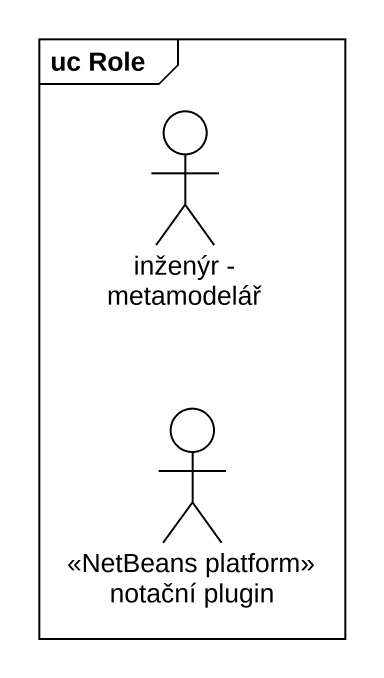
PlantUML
@startuml
mainframe uc Role
actor "inženýr - metamodelář" as inženýr_metamodelář
actor "notační plugin" as notační_plugin <<NetBeans platform>>
@enduml
